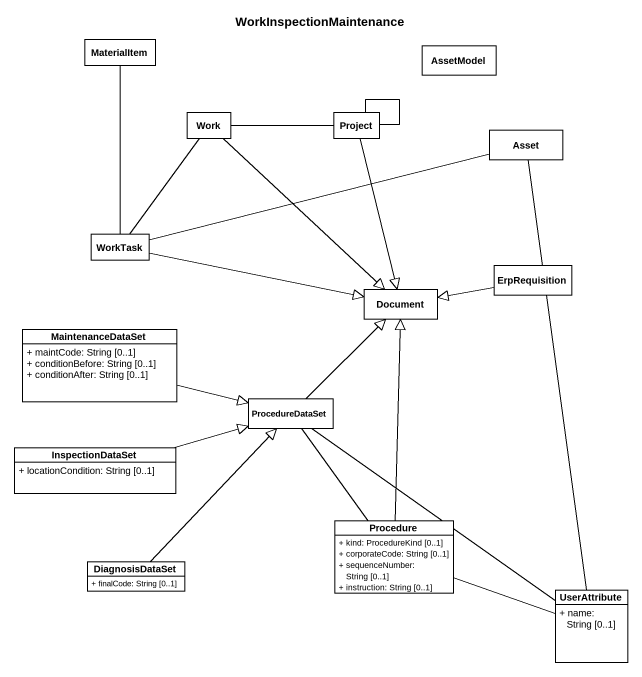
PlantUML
@startuml
title WorkInspectionMaintenance
hide circle
hide empty members
skinparam classAttributeIconSize 0
class MaterialItem
class AssetModel
class Work
class Project
class Asset
class WorkTask
class ErpRequisition
class Document
class MaintenanceDataSet {
  + maintCode: String [0..1]
  + conditionBefore: String [0..1]
  + conditionAfter: String [0..1]
}
class ProcedureDataSet
class InspectionDataSet {
  + locationCondition: String [0..1]
}
class Procedure {
  + kind: ProcedureKind [0..1]
  + corporateCode: String [0..1]
  + sequenceNumber: String [0..1]
  + instruction: String [0..1]
}
class DiagnosisDataSet {
  + finalCode: String [0..1]
}
class UserAttribute {
  + name: String [0..1]
}
Work -right- Project
Work -- WorkTask
Work --|> Document
Project -- Project
Project --|> Document
Asset -left- WorkTask
WorkTask -up- MaterialItem
WorkTask -right-|> Document
ErpRequisition -left-|> Document
MaintenanceDataSet -right-|> ProcedureDataSet
ProcedureDataSet -up-|> Document
InspectionDataSet -right-|> ProcedureDataSet
Procedure -up-|> Document
Procedure -up- ProcedureDataSet
Procedure -right- UserAttribute
DiagnosisDataSet -up-|> ProcedureDataSet
UserAttribute -up- Asset
UserAttribute -up- Asset
UserAttribute -up- ProcedureDataSet
@enduml
